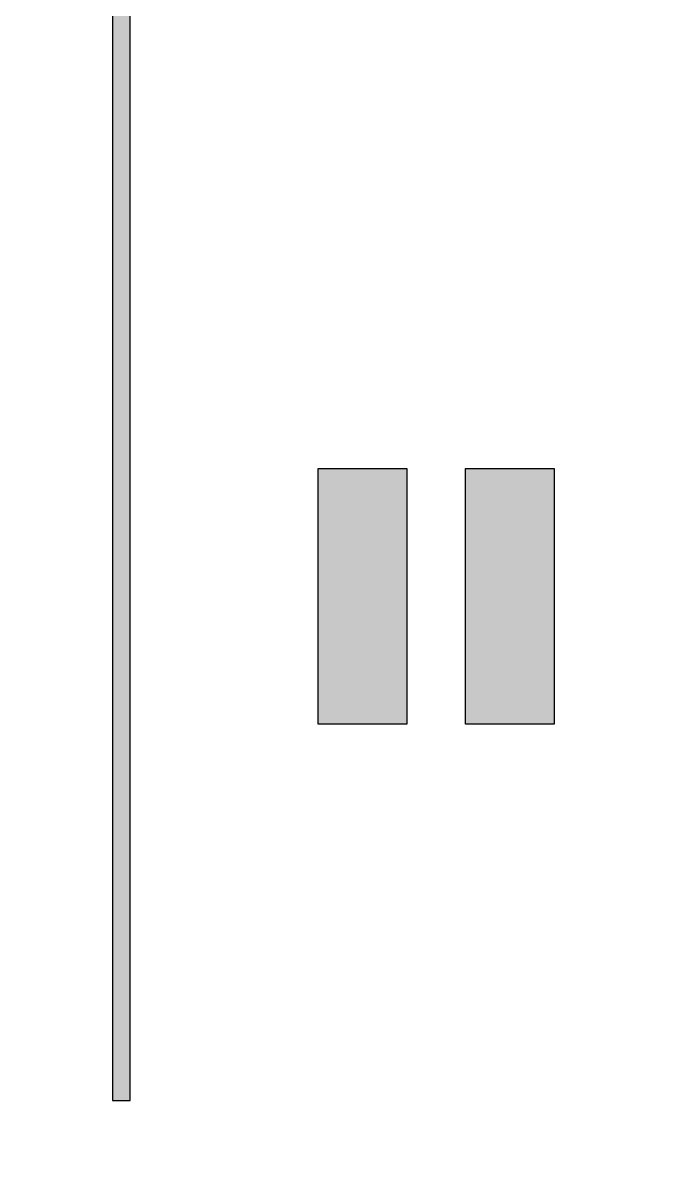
# Model space of a CAD drawing. Header units: inches. Extents: x 0 to 114300, y 0 to 114300.
# Drawn here: x 26926 to 30529, y 29230 to 35729 of the extents above; entities that cross this region are included whole.
import ezdxf

# ---------------------------------------------------------------- set-up
doc = ezdxf.new("R2010")
doc.units = ezdxf.units.IN
doc.header["$MEASUREMENT"] = 0

msp = doc.modelspace()

# ---------------------------------------------------------------- hatches: boundary and pattern name
h = msp.add_hatch()
h.set_pattern_fill('ANSI31', color=256, scale=100)
h.set_pattern_definition([(45, (-3636.991615157837, -6349.999986349467), (-8.838834764831843, 8.838834764831843), [])])
h.paths.add_polyline_path([(114299.999984239, 1.36505186674e-05), (-1.57610338647e-05, 1.36505368573e-05), (-1.57610047609e-05, 114300.0000136505), (114299.999984239, 114300.0000136505)])
edge = h.paths.add_edge_path(flags=16)
edge.add_arc((57149.99912417756, 57150.00082753434), 50800, 288.35843707481706, 529.7953069524029, ccw=False)
edge.add_line((73149.9991241775, 8935.480193185991), (41149.9991241776, 8935.480193186))
edge.add_arc((57149.99912417756, 57150.00082753434), 50800, 190.2046930475971, 251.641562925183, ccw=False)
edge.add_arc((57149.9991244257, 57150.00082761667), 50800.00000025876, 169.795306952608, 190.2046930475971, ccw=False)
h = msp.add_hatch(color=256)
h.dxf.hatch_style = 1
h.paths.add_polyline_path([(86238.69154882117, 53635.02823516602), (86138.69154882117, 53635.02823516602), (86138.69154882117, 42635.02823516601), (86238.69154882117, 42635.02823516601)])
h.paths.add_polyline_path([(29381.06585941429, 41972.92830877018), (84381.06585941429, 41972.92830877018), (84381.06585941429, 41872.92830877018), (29381.06585941429, 41872.92830877018)])
h.paths.add_polyline_path([(86312.6549022278, 40561.41721670938), (86212.6549022278, 40561.41721670938), (86212.6549022278, 29561.41721670938), (86312.6549022278, 29561.41721670938)])
h.paths.add_polyline_path([(27466.07888879685, 53635.02823516602), (27366.07888879685, 53635.02823516602), (27366.07888879685, 42635.02823516601), (27466.07888879685, 42635.02823516601)])
h.paths.add_polyline_path([(27540.04224220349, 40561.41721670938), (27440.04224220349, 40561.41721670938), (27440.04224220349, 29561.41721670938), (27540.04224220349, 29561.41721670938)])
h.paths.add_polyline_path([(27540.04224220349, 27481.97453090901), (27440.04224220349, 27481.97453090901), (27440.04224220349, 16481.974530909), (27540.04224220349, 16481.974530909)])
h.paths.add_polyline_path([(29455.02921282093, 28899.31729031357), (84455.02921282093, 28899.31729031357), (84455.02921282093, 28799.31729031357), (29455.02921282093, 28799.31729031357)])
h.paths.add_polyline_path([(86312.6549022278, 27481.97453090901), (86212.6549022278, 27481.97453090901), (86212.6549022278, 16481.974530909), (86312.6549022278, 16481.974530909)])
h.paths.add_polyline_path([(29455.02921282093, 15819.8746045132), (84455.02921282093, 15819.8746045132), (84455.02921282093, 15719.8746045132), (29455.02921282093, 15719.8746045132)])
h = msp.add_hatch()
h.set_pattern_fill('ANSI31', color=256)
h.set_pattern_definition([(45, (159.8554162756263, -54010.22258700523), (-0.0883883476483185, 0.0883883476483185), [])])
h.paths.add_polyline_path([(29460.09654841776, 33178.06200098992), (29967.31447800628, 33178.06200098992), (29967.31447800628, 31713.81164943562), (29460.09654841776, 31713.81164943562)])
h.paths.add_polyline_path([(28616.89594331391, 33178.06200098992), (29124.11387290241, 33178.06200098992), (29124.11387290241, 31713.81164943562), (28616.89594331391, 31713.81164943562)])

# ---------------------------------------------------------------- linework, layer by layer
for points in [[(27540.04224220349, 40561.41721670938), (27440.04224220349, 40561.41721670938), (27440.04224220349, 29561.41721670938), (27540.04224220349, 29561.41721670938)], [(28616.89594331391, 33178.06200098992), (29124.11387290241, 33178.06200098992), (29124.11387290241, 31713.81164943562), (28616.89594331391, 31713.81164943562)], [(29460.09654841776, 33178.06200098992), (29967.31447800628, 33178.06200098992), (29967.31447800628, 31713.81164943562), (29460.09654841776, 31713.81164943562)]]:
    msp.add_lwpolyline(points, close=True)

doc.saveas('drawing.dxf')
